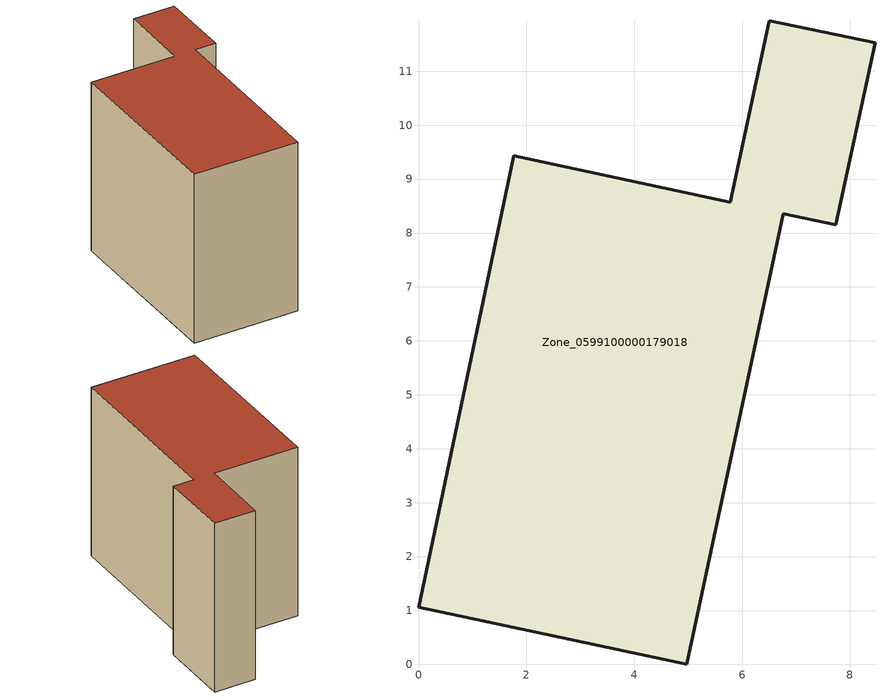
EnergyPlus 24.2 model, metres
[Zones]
Zone_0599100000179018
 floor ground (C_G): 5.78,8.57 6.51,11.94 8.46,11.53 7.74,8.15 6.76,8.36 4.97,0 0,1.06 1.77,9.43 z0
 wall outside (C_F): 7.74,8.15 8.46,11.53 6.51,11.94 5.78,8.57 1.77,9.43 0,1.06 4.97,0 6.76,8.36 7.74,8.15 z0:8.41
 roof outside (C_R): 1.77,9.43 0,1.06 4.97,0 6.76,8.36 7.74,8.15 8.46,11.53 6.51,11.94 5.78,8.57 z8.41
[BUILDING]
Pand.0599100000179018: North Axis=0; Terrain=City; Loads Convergence Tolerance Value=0.04; Temperature Convergence Tolerance Value=0.4; Solar Distribution=FullExterior; Maximum Number of Warmup Days=25; Minimum Number of Warmup Days=1
[Site:Location]
Rotterdam.The.Hague.AP_ZH_NLD Design_Conditions: Latitude=51.96; Longitude=4.45; Time Zone=1; Elevation=-4.5
[SITE:GROUNDTEMPERATURE:BUILDINGSURFACE]
18, 18, 18, 18, 18, 18, 18, 18, 18, 18, 18, 18
[MATERIAL] Thermal Absorptance=0.9; Solar Absorptance=0.7; Visible Absorptance=0.7
Name | Roughness | Thickness | Conductivity | Density | Specific Heat
G.TI.1975-1991 | MediumSmooth | 0.15 | 0.288461 | 540 | 1210
F.TI.1975-1991 | Rough | 0.3 | 0.230769 | 1920 | 840
R.TI.1975-1991 | MediumRough | 0.2 | 0.153846 | 1500 | 1000
[CONSTRUCTION]
C_G: G.TI.1975-1991
C_F: F.TI.1975-1991
C_R: R.TI.1975-1991
[ZONE]
Zone_0599100000179018: Type=1; Multiplier=1; Ceiling Height=Autocalculate; Volume=Autocalculate; Floor Area=autocalculate; Part of Total Floor Area=Yes
[ZONEINFILTRATION:DESIGNFLOWRATE]
Infil_Zone_0599100000179018: Zone or ZoneList or Space or SpaceList=Zone_0599100000179018; Schedule=AlwaysOn; Design Flow Rate Calculation Method=Flow/Area; Flow Rate per Floor Area=0.003; Constant Term Coefficient=1; Temperature Term Coefficient=0; Velocity Term Coefficient=0; Velocity Squared Term Coefficient=0
[HVACTEMPLATE:ZONE:IDEALLOADSAIRSYSTEM]
Zone_0599100000179018: Maximum Heating Supply Air Temperature=50; Minimum Cooling Supply Air Temperature=13; Maximum Heating Supply Air Humidity Ratio=0.0156; Minimum Cooling Supply Air Humidity Ratio=0.0077; Heating Limit=NoLimit; Cooling Limit=NoLimit; Dehumidification Control Type=ConstantSensibleHeatRatio; Cooling Sensible Heat Ratio=0.7; Dehumidification Setpoint=60; Humidification Control Type=None; Humidification Setpoint=30; Outdoor Air Method=None; Outdoor Air Flow Rate per Person=0.00944; Outdoor Air Flow Rate per Zone Floor Area=0; Outdoor Air Flow Rate per Zone=0; Demand Controlled Ventilation Type=None; Outdoor Air Economizer Type=NoEconomizer; Heat Recovery Type=None; Sensible Heat Recovery Effectiveness=0.7; Latent Heat Recovery Effectiveness=0.65
[ZONECONTROL:THERMOSTAT]
ThermostatControl_Zone_0599100000179018: Zone or ZoneList=Zone_0599100000179018; Control Type Schedule=DualSetpointControlType; Control 1=Thermostat_Zone_0599100000179018; Temperature Difference Between Cutout And Setpoint=0
[THERMOSTATSETPOINT:DUALSETPOINT]
Thermostat_Zone_0599100000179018: Heating Setpoint Temperature Schedule=HeatingSetpoint_Zone_0599100000179018; Cooling Setpoint Temperature Schedule=CoolingSetpoint_Zone_0599100000179018
[SCHEDULE:COMPACT]
HeatingSetpoint_Zone_0599100000179018: Through: 12/31, For: AllDays, Until: 24:00, 21
CoolingSetpoint_Zone_0599100000179018: Through: 12/31, For: AllDays, Until: 24:00, 24
DualSetpointControlType: Through: 12/31, For: AllDays, Until: 24:00, 4
AlwaysOn: Through: 12/31, For: AllDays, Until: 24:00, 1
